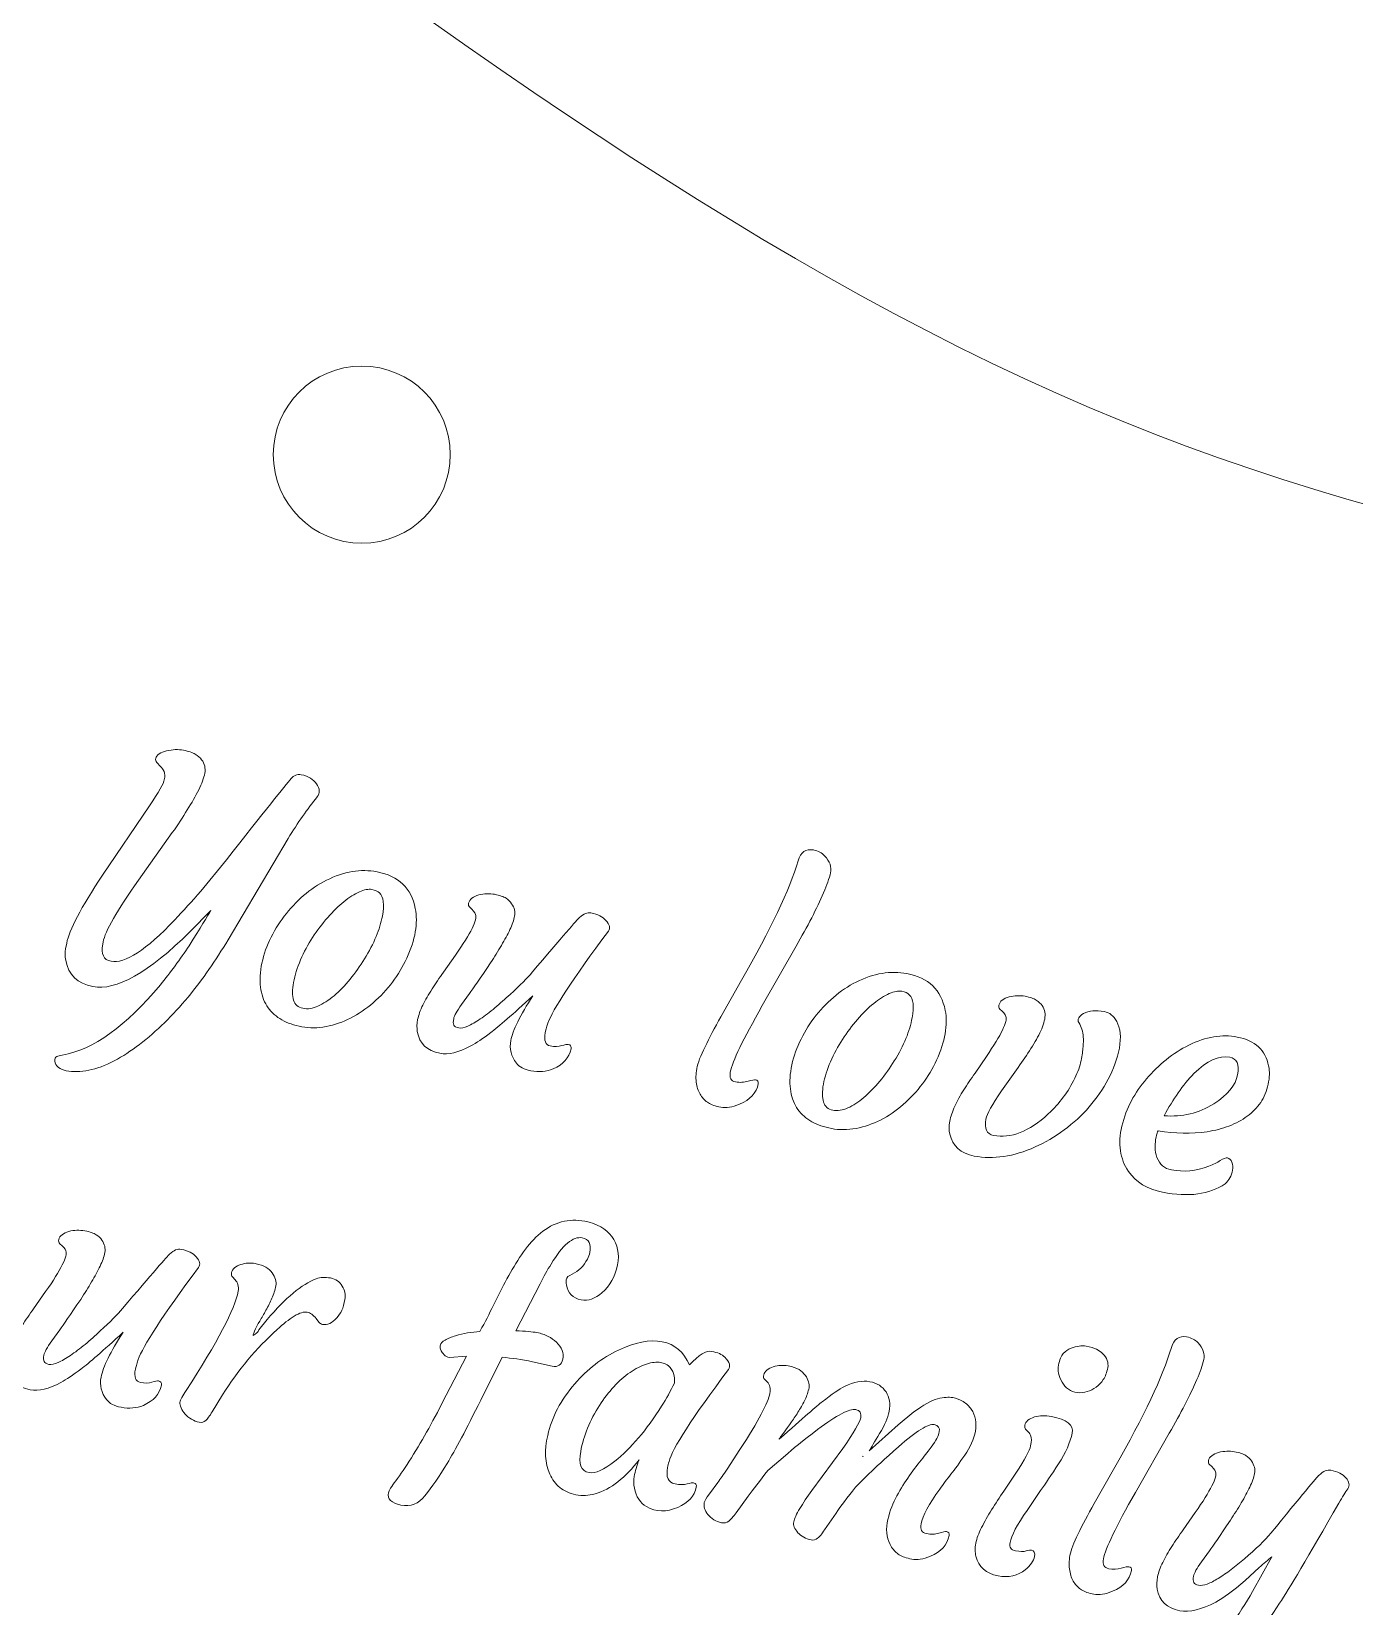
# Model space of a CAD drawing. Header units: inches. Extents: x -160 to 752, y 28 to 782.
# Drawn here: x 164.7 to 249.4, y 154.6 to 255.4 of the extents above; entities that cross this region are included whole.
import ezdxf

# ---------------------------------------------------------------- set-up
doc = ezdxf.new("R2010")
doc.units = ezdxf.units.IN
doc.header["$MEASUREMENT"] = 0
doc.layers.add('_U+0421_U+043B_U+043E_U+0439 1', color=7, linetype='Continuous')

# ---------------------------------------------------------------- blocks, each defined once
blk = doc.blocks.new('block 2')
at = {"layer": '_U+0421_U+043B_U+043E_U+0439 1', "color": 12, "lineweight": 9, "true_color": 0xe30513}
for points, knots in [([(305.09, 27.81), (184.24, 132.09), (55.29, 227.61), (-54.65, 344.61), (-130.38, 432.04), (-160.47, 554.53), (-106.38, 659.79), (-61.65, 746.82), (0.67, 769.94), (55.4, 761.15), (152.47, 745.58), (244.36, 626.03), (305, 559.17), (383.27, 640.56), (469.58, 781.89), (597.36, 753.44), (657.3, 740.1), (700.3, 699.79), (723.45, 645.65), (746.6, 591.54), (751.52, 539.49), (735.49, 482.62), (690.02, 321.27), (429.51, 136.47), (305.09, 27.81), (305.09, 27.81), (305.09, 27.81), (305.09, 27.81)], [0, 0, 0, 0, 1, 1, 1, 2, 2, 2, 3, 3, 3, 4, 4, 4, 5, 5, 5, 6, 6, 6, 7, 7, 7, 8, 8, 8, 9, 9, 9, 9]), ([(202.44, 671.17), (195.75, 663.17), (189.05, 655.16), (182.65, 646.94), (183.91, 645.43), (186.66, 645.78), (187.31, 645.92), (191.14, 646.8), (194.64, 647.03), (198.03, 647.39), (202.61, 647.69), (207.2, 645.7), (209.23, 641.47), (210.91, 637.97), (210.14, 635.45), (208.55, 633.93), (205.74, 631.23), (196.89, 632.47), (192.94, 633.07), (194.99, 628.07), (199.28, 620.34), (195.32, 616.98), (193.46, 615.41), (191.15, 615.01), (188.89, 615.58), (186.62, 616.15), (184.86, 617.24), (183.44, 619.11), (180.55, 622.94), (179.55, 630.12), (179.31, 635.01), (179.24, 636.59), (178.33, 638.17), (176.89, 638.88), (156.3, 611.06), (140.22, 580.92), (139.22, 538.99), (138.83, 522.56), (140.86, 504.25), (143.95, 485.26), (142.45, 484.71), (140.68, 485.14), (139.48, 486.16), (135.77, 489.35), (129.88, 493.57), (125.1, 494.11), (122.77, 494.37), (120.76, 493.84), (118.8, 492.59), (116.82, 491.33), (115.52, 489.39), (115.39, 486.96), (115.1, 481.77), (123.66, 479.57), (128.7, 477.61), (125.55, 475.16), (118.56, 469.59), (118.57, 465.69), (118.58, 463.49), (119.89, 461.2), (123.58, 460.01), (128.05, 458.57), (132.65, 460.54), (135.59, 464.06), (137.66, 466.77), (139.89, 469.47), (141.9, 472.85), (142.24, 473.43), (143.74, 475.08), (145.69, 474.96), (153.89, 429.36), (167.2, 379.68), (169.63, 336.63), (171.52, 302.97), (166.76, 273.36), (158.81, 245.7), (157.22, 245.88), (155.92, 246.8), (155.31, 248.26), (153.42, 252.77), (150.03, 259.18), (146, 261.79), (144.03, 263.07), (142, 263.49), (139.68, 263.25), (137.35, 263.01), (135.32, 261.85), (134.11, 259.74), (131.53, 255.23), (138.21, 249.43), (141.84, 245.43), (137.93, 244.64), (129.19, 242.79), (127.46, 239.29), (126.48, 237.32), (126.63, 234.69), (129.4, 231.97), (132.76, 228.68), (137.75, 228.39), (141.95, 230.23), (145.01, 231.72), (148.22, 233.14), (151.52, 235.27), (152.09, 235.63), (154.12, 236.57), (155.81, 235.58), (148.91, 213.97), (140.15, 193.26), (131.51, 172.71)], [0, 0, 0, 0, 1, 1, 1, 2, 2, 2, 3, 3, 3, 4, 4, 4, 5, 5, 5, 6, 6, 6, 7, 7, 7, 8, 8, 8, 9, 9, 9, 10, 10, 10, 11, 11, 11, 12, 12, 12, 13, 13, 13, 14, 14, 14, 15, 15, 15, 16, 16, 16, 17, 17, 17, 18, 18, 18, 19, 19, 19, 20, 20, 20, 21, 21, 21, 22, 22, 22, 23, 23, 23, 24, 24, 24, 25, 25, 25, 26, 26, 26, 27, 27, 27, 28, 28, 28, 29, 29, 29, 30, 30, 30, 31, 31, 31, 32, 32, 32, 33, 33, 33, 34, 34, 34, 35, 35, 35, 36, 36, 36, 36]), ([(397.36, 190.7), (385.18, 206.95), (370.87, 211.88), (343.28, 216.13), (315.69, 220.39), (272.7, 212.63), (228.26, 233.19), (183.82, 253.74), (137.92, 302.59), (97.31, 318.95), (72.39, 328.99), (49.28, 326.49), (27.12, 319.57), (26.4, 321), (26.63, 322.81), (27.51, 324.12), (30.25, 328.17), (33.77, 334.51), (33.75, 339.32), (33.74, 341.66), (32.99, 343.59), (31.52, 345.4), (30.04, 347.22), (27.96, 348.29), (25.53, 348.14), (20.35, 347.84), (19.14, 339.07), (17.77, 333.85), (14.97, 336.7), (8.64, 343), (4.77, 342.54), (2.59, 342.28), (0.46, 340.71), (-0.3, 336.91), (-1.21, 332.3), (1.27, 327.96), (5.11, 325.45), (8.03, 323.7), (10.98, 321.79), (14.56, 320.19), (15.18, 319.91), (17.11, 318.35), (17.21, 316.4), (6.73, 312.49), (-3.61, 307.76), (-13.96, 303.04)], [0, 0, 0, 0, 1, 1, 1, 2, 2, 2, 3, 3, 3, 4, 4, 4, 5, 5, 5, 6, 6, 6, 7, 7, 7, 8, 8, 8, 9, 9, 9, 10, 10, 10, 11, 11, 11, 12, 12, 12, 13, 13, 13, 14, 14, 14, 15, 15, 15, 15]), ([(185.86, 233.99), (188.99, 233.99), (191.52, 231.45), (191.52, 228.32), (191.52, 225.19), (188.99, 222.65), (185.86, 222.65), (182.72, 222.65), (180.19, 225.19), (180.19, 228.32), (180.19, 231.45), (182.72, 233.99), (185.86, 233.99), (185.86, 233.99), (185.86, 233.99), (185.86, 233.99)], [0, 0, 0, 0, 1, 1, 1, 2, 2, 2, 3, 3, 3, 4, 4, 4, 5, 5, 5, 5])]:
    blk.add_open_spline(points, degree=3, knots=knots, dxfattribs=at)
at = {"layer": '_U+0421_U+043B_U+043E_U+0439 1', "lineweight": 0}
for points, knots in [([(169.27, 196.96), (169.14, 196.33), (169.32, 195.96), (169.8, 195.87), (170.69, 195.7), (172.04, 196.59), (173.88, 198.53), (174.42, 199.1), (174.98, 199.71), (175.54, 200.36), (175.54, 200.36), (177.19, 202.37), (177.19, 202.37), (179.59, 205.42), (180.97, 207.15), (181.33, 207.57), (181.51, 207.79), (181.72, 207.87), (181.97, 207.82), (182.21, 207.78), (182.42, 207.7), (182.57, 207.6), (182.72, 207.5), (182.85, 207.38), (182.95, 207.24), (183.18, 206.92), (183.19, 206.64), (183, 206.4), (182.37, 205.62), (181.75, 204.74), (181.14, 203.74), (181.14, 203.74), (177.3, 197.24), (177.3, 197.24), (176.89, 196.58), (176.48, 195.95), (176.07, 195.35), (175.66, 194.75), (175.21, 194.16), (174.73, 193.57), (174.24, 193), (173.74, 192.45), (173.22, 191.94), (172.7, 191.43), (172.17, 190.97), (171.62, 190.55), (171.08, 190.13), (170.54, 189.78), (170, 189.5), (168.85, 188.9), (167.83, 188.69), (166.92, 188.86), (166.74, 188.9), (166.58, 188.97), (166.43, 189.08), (166.28, 189.19), (166.2, 189.33), (166.2, 189.48), (166.19, 189.63), (166.23, 189.73), (166.32, 189.77), (166.42, 189.81), (166.53, 189.84), (166.68, 189.87), (168.65, 190.2), (170.74, 191.7), (172.96, 194.37), (173.6, 195.16), (174.22, 196), (174.81, 196.87), (175.52, 198.02), (175.98, 198.77), (176.18, 199.12), (176.18, 199.12), (174.87, 197.77), (174.87, 197.77), (172.19, 195.14), (170.11, 193.97), (168.64, 194.25), (167.64, 194.44), (167.06, 195), (166.9, 195.93), (166.85, 196.23), (166.84, 196.47), (166.88, 196.66), (166.88, 196.66), (166.96, 197.04), (166.96, 197.04), (167.11, 197.85), (167.87, 199.3), (169.25, 201.38), (169.25, 201.38), (172.27, 205.83), (172.27, 205.83), (172.85, 206.72), (173.17, 207.27), (173.21, 207.5), (173.26, 207.72), (173.25, 207.9), (173.19, 208.03), (173.13, 208.16), (173.06, 208.26), (172.97, 208.35), (172.97, 208.35), (172.74, 208.6), (172.74, 208.6), (172.67, 208.67), (172.64, 208.76), (172.66, 208.87), (172.68, 208.97), (172.76, 209.07), (172.89, 209.15), (173.01, 209.24), (173.17, 209.31), (173.36, 209.35), (173.74, 209.44), (174.1, 209.45), (174.43, 209.39), (174.77, 209.32), (175.02, 209.24), (175.19, 209.13), (175.36, 209.03), (175.5, 208.91), (175.6, 208.78), (175.79, 208.52), (175.86, 208.23), (175.8, 207.91), (175.74, 207.61), (175.61, 207.25), (175.41, 206.85), (175.21, 206.46), (174.97, 206.02), (174.68, 205.57), (174.4, 205.1), (174.08, 204.62), (173.72, 204.11), (173.72, 204.11), (171.56, 201.06), (171.56, 201.06), (170.18, 199.12), (169.43, 197.8), (169.29, 197.11), (169.29, 197.11), (169.27, 196.96), (169.27, 196.96), (169.27, 196.96), (169.27, 196.96), (169.27, 196.96)], [0, 0, 0, 0, 1, 1, 1, 2, 2, 2, 3, 3, 3, 4, 4, 4, 5, 5, 5, 6, 6, 6, 7, 7, 7, 8, 8, 8, 9, 9, 9, 10, 10, 10, 11, 11, 11, 12, 12, 12, 13, 13, 13, 14, 14, 14, 15, 15, 15, 16, 16, 16, 17, 17, 17, 18, 18, 18, 19, 19, 19, 20, 20, 20, 21, 21, 21, 22, 22, 22, 23, 23, 23, 24, 24, 24, 25, 25, 25, 26, 26, 26, 27, 27, 27, 28, 28, 28, 29, 29, 29, 30, 30, 30, 31, 31, 31, 32, 32, 32, 33, 33, 33, 34, 34, 34, 35, 35, 35, 36, 36, 36, 37, 37, 37, 38, 38, 38, 39, 39, 39, 40, 40, 40, 41, 41, 41, 42, 42, 42, 43, 43, 43, 44, 44, 44, 45, 45, 45, 46, 46, 46, 47, 47, 47, 48, 48, 48, 49, 49, 49, 49]), ([(207.56, 187.29), (207.43, 187.49), (207.33, 187.74), (207.28, 188.03), (207.23, 188.32), (207.24, 188.64), (207.31, 189), (207.37, 189.36), (207.55, 189.82), (207.83, 190.39), (208.11, 190.96), (208.45, 191.61), (208.85, 192.32), (208.85, 192.32), (210.17, 194.66), (210.17, 194.66), (212.03, 197.9), (213.24, 200.45), (213.79, 202.31), (213.96, 202.86), (214.29, 203.09), (214.78, 203), (215.08, 202.94), (215.32, 202.81), (215.49, 202.63), (215.82, 202.26), (215.95, 201.9), (215.87, 201.54), (215.78, 201.18), (215.63, 200.75), (215.42, 200.26), (215.21, 199.76), (214.95, 199.23), (214.66, 198.65), (214.36, 198.07), (214.03, 197.47), (213.66, 196.83), (213.66, 196.83), (211.5, 193.03), (211.5, 193.03), (210.26, 190.87), (209.58, 189.46), (209.45, 188.78), (209.38, 188.42), (209.49, 188.21), (209.78, 188.15), (210.07, 188.1), (210.33, 188.11), (210.59, 188.19), (210.84, 188.26), (211, 188.3), (211.06, 188.28), (211.2, 188.26), (211.26, 188.17), (211.24, 188.03), (211.12, 187.44), (210.72, 187), (210.04, 186.72), (209.58, 186.52), (209.18, 186.46), (208.84, 186.52), (208.5, 186.59), (208.24, 186.68), (208.05, 186.8), (207.86, 186.92), (207.69, 187.08), (207.56, 187.29), (207.56, 187.29), (207.56, 187.29), (207.56, 187.29)], [0, 0, 0, 0, 1, 1, 1, 2, 2, 2, 3, 3, 3, 4, 4, 4, 5, 5, 5, 6, 6, 6, 7, 7, 7, 8, 8, 8, 9, 9, 9, 10, 10, 10, 11, 11, 11, 12, 12, 12, 13, 13, 13, 14, 14, 14, 15, 15, 15, 16, 16, 16, 17, 17, 17, 18, 18, 18, 19, 19, 19, 20, 20, 20, 21, 21, 21, 22, 22, 22, 23, 23, 23, 23]), ([(179.86, 192.9), (179.63, 193.22), (179.47, 193.6), (179.39, 194.05), (179.31, 194.49), (179.32, 194.99), (179.42, 195.55), (179.52, 196.11), (179.7, 196.67), (179.95, 197.21), (180.21, 197.76), (180.52, 198.28), (180.89, 198.76), (181.25, 199.24), (181.67, 199.68), (182.12, 200.08), (182.58, 200.47), (183.07, 200.8), (183.59, 201.06), (184.71, 201.63), (185.79, 201.8), (186.83, 201.6), (188.21, 201.34), (189.03, 200.56), (189.28, 199.25), (189.46, 198.31), (189.28, 197.25), (188.73, 196.07), (188.23, 194.98), (187.52, 194.03), (186.58, 193.22), (185.66, 192.41), (184.66, 191.9), (183.57, 191.69), (183.02, 191.59), (182.51, 191.58), (182.02, 191.68), (181.52, 191.77), (181.1, 191.92), (180.74, 192.12), (180.38, 192.32), (180.08, 192.58), (179.86, 192.9), (179.86, 192.9), (179.86, 192.9), (179.86, 192.9)], [0, 0, 0, 0, 1, 1, 1, 2, 2, 2, 3, 3, 3, 4, 4, 4, 5, 5, 5, 6, 6, 6, 7, 7, 7, 8, 8, 8, 9, 9, 9, 10, 10, 10, 11, 11, 11, 12, 12, 12, 13, 13, 13, 14, 14, 14, 15, 15, 15, 15]), ([(182.7, 197.39), (182.41, 196.94), (182.15, 196.46), (181.94, 195.96), (181.72, 195.46), (181.57, 194.98), (181.48, 194.52), (181.4, 194.05), (181.4, 193.67), (181.49, 193.38), (181.58, 193.09), (181.77, 192.92), (182.08, 192.86), (182.39, 192.8), (182.71, 192.84), (183.05, 193), (183.39, 193.15), (183.73, 193.38), (184.08, 193.67), (184.42, 193.96), (184.76, 194.31), (185.1, 194.72), (185.43, 195.13), (185.74, 195.56), (186.02, 196.02), (186.64, 197.01), (187.02, 197.93), (187.17, 198.77), (187.31, 199.5), (187.25, 200), (186.98, 200.26), (186.88, 200.36), (186.72, 200.43), (186.5, 200.47), (186.28, 200.51), (186.02, 200.47), (185.7, 200.32), (185.38, 200.18), (185.05, 199.97), (184.7, 199.69), (184.36, 199.41), (184.01, 199.07), (183.67, 198.67), (183.32, 198.27), (183, 197.85), (182.7, 197.39), (182.7, 197.39), (182.7, 197.39), (182.7, 197.39)], [0, 0, 0, 0, 1, 1, 1, 2, 2, 2, 3, 3, 3, 4, 4, 4, 5, 5, 5, 6, 6, 6, 7, 7, 7, 8, 8, 8, 9, 9, 9, 10, 10, 10, 11, 11, 11, 12, 12, 12, 13, 13, 13, 14, 14, 14, 15, 15, 15, 16, 16, 16, 16]), ([(199.07, 190.55), (199.22, 190.52), (199.28, 190.43), (199.25, 190.27), (199.14, 189.69), (198.76, 189.26), (198.11, 188.98), (197.68, 188.8), (197.2, 188.76), (196.67, 188.86), (196.25, 188.94), (195.94, 189.1), (195.75, 189.35), (195.41, 189.79), (195.3, 190.27), (195.4, 190.79), (195.52, 191.45), (196, 192.41), (196.81, 193.66), (195.51, 192.47), (194.62, 191.69), (194.11, 191.31), (193.61, 190.93), (193.18, 190.64), (192.83, 190.45), (192.05, 190.03), (191.4, 189.87), (190.86, 189.98), (190.03, 190.14), (189.55, 190.6), (189.41, 191.37), (189.37, 191.6), (189.38, 191.86), (189.43, 192.14), (189.49, 192.43), (189.6, 192.74), (189.76, 193.07), (189.93, 193.4), (190.12, 193.74), (190.35, 194.1), (190.58, 194.45), (190.82, 194.8), (191.08, 195.17), (191.08, 195.17), (191.85, 196.27), (191.85, 196.27), (192.84, 197.68), (193.27, 198.54), (193.14, 198.87), (193.09, 199.01), (192.96, 199.16), (192.77, 199.33), (192.7, 199.39), (192.67, 199.48), (192.69, 199.6), (192.72, 199.72), (192.79, 199.82), (192.91, 199.91), (193.02, 200), (193.17, 200.06), (193.34, 200.12), (193.69, 200.21), (194.03, 200.22), (194.36, 200.16), (194.69, 200.09), (194.93, 200.01), (195.09, 199.91), (195.24, 199.81), (195.36, 199.69), (195.45, 199.56), (195.63, 199.3), (195.69, 199.04), (195.64, 198.77), (195.59, 198.5), (195.49, 198.21), (195.34, 197.9), (195.19, 197.58), (195.01, 197.25), (194.79, 196.89), (194.58, 196.53), (194.35, 196.15), (194.1, 195.77), (193.43, 194.78), (192.98, 194.12), (192.75, 193.81), (192.75, 193.81), (192.24, 193.11), (192.24, 193.11), (191.94, 192.69), (191.77, 192.38), (191.74, 192.2), (191.7, 192.01), (191.71, 191.87), (191.75, 191.78), (191.8, 191.69), (191.9, 191.63), (192.06, 191.6), (192.21, 191.57), (192.41, 191.61), (192.64, 191.72), (192.88, 191.83), (193.14, 191.98), (193.44, 192.18), (193.74, 192.38), (194.05, 192.62), (194.38, 192.89), (194.7, 193.16), (195.03, 193.45), (195.35, 193.74), (195.98, 194.33), (196.46, 194.81), (196.77, 195.18), (198.66, 197.41), (199.67, 198.57), (199.79, 198.67), (200.06, 198.91), (200.3, 199.01), (200.53, 198.97), (200.75, 198.93), (200.94, 198.87), (201.1, 198.78), (201.25, 198.7), (201.38, 198.6), (201.49, 198.49), (201.73, 198.23), (201.78, 198), (201.64, 197.81), (199.36, 194.73), (198.07, 192.76), (197.77, 191.91), (197.68, 191.62), (197.62, 191.41), (197.6, 191.3), (197.5, 190.79), (197.61, 190.51), (197.92, 190.45), (198.2, 190.39), (198.45, 190.4), (198.66, 190.47), (198.86, 190.53), (199, 190.56), (199.07, 190.55), (199.07, 190.55), (199.07, 190.55), (199.07, 190.55)], [0, 0, 0, 0, 1, 1, 1, 2, 2, 2, 3, 3, 3, 4, 4, 4, 5, 5, 5, 6, 6, 6, 7, 7, 7, 8, 8, 8, 9, 9, 9, 10, 10, 10, 11, 11, 11, 12, 12, 12, 13, 13, 13, 14, 14, 14, 15, 15, 15, 16, 16, 16, 17, 17, 17, 18, 18, 18, 19, 19, 19, 20, 20, 20, 21, 21, 21, 22, 22, 22, 23, 23, 23, 24, 24, 24, 25, 25, 25, 26, 26, 26, 27, 27, 27, 28, 28, 28, 29, 29, 29, 30, 30, 30, 31, 31, 31, 32, 32, 32, 33, 33, 33, 34, 34, 34, 35, 35, 35, 36, 36, 36, 37, 37, 37, 38, 38, 38, 39, 39, 39, 40, 40, 40, 41, 41, 41, 42, 42, 42, 43, 43, 43, 44, 44, 44, 45, 45, 45, 46, 46, 46, 47, 47, 47, 48, 48, 48, 48]), ([(213.78, 186.38), (213.55, 186.7), (213.4, 187.08), (213.32, 187.53), (213.24, 187.97), (213.25, 188.47), (213.35, 189.03), (213.45, 189.59), (213.63, 190.15), (213.88, 190.69), (214.14, 191.24), (214.44, 191.76), (214.81, 192.24), (215.18, 192.72), (215.59, 193.16), (216.05, 193.56), (216.51, 193.95), (217, 194.28), (217.51, 194.54), (218.63, 195.11), (219.72, 195.28), (220.76, 195.08), (222.14, 194.82), (222.96, 194.04), (223.21, 192.73), (223.39, 191.79), (223.21, 190.73), (222.66, 189.54), (222.16, 188.46), (221.45, 187.51), (220.51, 186.7), (219.59, 185.88), (218.59, 185.38), (217.5, 185.17), (216.95, 185.07), (216.43, 185.06), (215.94, 185.16), (215.45, 185.25), (215.03, 185.4), (214.67, 185.6), (214.31, 185.8), (214.01, 186.06), (213.78, 186.38), (213.78, 186.38), (213.78, 186.38), (213.78, 186.38)], [0, 0, 0, 0, 1, 1, 1, 2, 2, 2, 3, 3, 3, 4, 4, 4, 5, 5, 5, 6, 6, 6, 7, 7, 7, 8, 8, 8, 9, 9, 9, 10, 10, 10, 11, 11, 11, 12, 12, 12, 13, 13, 13, 14, 14, 14, 15, 15, 15, 15]), ([(216.63, 190.87), (216.34, 190.42), (216.08, 189.94), (215.86, 189.44), (215.65, 188.94), (215.5, 188.46), (215.41, 188), (215.33, 187.53), (215.33, 187.15), (215.42, 186.86), (215.5, 186.57), (215.7, 186.4), (216.01, 186.34), (216.32, 186.28), (216.64, 186.32), (216.97, 186.48), (217.31, 186.63), (217.66, 186.85), (218, 187.15), (218.35, 187.44), (218.69, 187.79), (219.03, 188.2), (219.36, 188.6), (219.67, 189.04), (219.95, 189.49), (220.57, 190.49), (220.94, 191.41), (221.09, 192.25), (221.24, 192.98), (221.17, 193.48), (220.91, 193.73), (220.81, 193.84), (220.64, 193.91), (220.43, 193.95), (220.21, 193.99), (219.95, 193.95), (219.63, 193.8), (219.31, 193.66), (218.97, 193.45), (218.63, 193.17), (218.28, 192.89), (217.94, 192.55), (217.59, 192.15), (217.25, 191.75), (216.93, 191.33), (216.63, 190.87), (216.63, 190.87), (216.63, 190.87), (216.63, 190.87)], [0, 0, 0, 0, 1, 1, 1, 2, 2, 2, 3, 3, 3, 4, 4, 4, 5, 5, 5, 6, 6, 6, 7, 7, 7, 8, 8, 8, 9, 9, 9, 10, 10, 10, 11, 11, 11, 12, 12, 12, 13, 13, 13, 14, 14, 14, 15, 15, 15, 16, 16, 16, 16]), ([(223.5, 184.81), (223.44, 185.06), (223.44, 185.32), (223.5, 185.63), (223.56, 185.93), (223.66, 186.25), (223.83, 186.59), (223.99, 186.94), (224.18, 187.29), (224.4, 187.64), (224.62, 187.99), (224.86, 188.35), (225.12, 188.71), (225.12, 188.71), (225.85, 189.78), (225.85, 189.78), (226.81, 191.18), (227.22, 192.03), (227.1, 192.34), (227.05, 192.48), (226.92, 192.64), (226.71, 192.81), (226.65, 192.87), (226.63, 192.95), (226.65, 193.07), (226.68, 193.19), (226.74, 193.29), (226.86, 193.38), (226.98, 193.47), (227.12, 193.54), (227.3, 193.59), (227.65, 193.68), (227.99, 193.69), (228.32, 193.63), (228.64, 193.57), (228.89, 193.49), (229.04, 193.38), (229.2, 193.28), (229.33, 193.16), (229.42, 193.04), (229.59, 192.77), (229.64, 192.49), (229.58, 192.17), (229.52, 191.86), (229.39, 191.52), (229.2, 191.15), (229, 190.78), (228.77, 190.39), (228.51, 189.99), (228.25, 189.59), (227.97, 189.18), (227.66, 188.77), (227.66, 188.77), (226.82, 187.57), (226.82, 187.57), (226.22, 186.68), (225.88, 186.09), (225.82, 185.77), (225.7, 185.16), (225.86, 184.81), (226.3, 184.72), (227.41, 184.51), (228.58, 184.97), (229.81, 186.1), (230.53, 186.76), (231.09, 187.52), (231.51, 188.38), (231.71, 188.78), (231.84, 189.16), (231.91, 189.51), (231.98, 189.86), (232.02, 190.15), (232.04, 190.39), (232.06, 190.63), (232.07, 190.84), (232.05, 191.03), (232.02, 191.37), (231.93, 191.68), (231.76, 191.95), (231.66, 192.15), (231.76, 192.34), (232.07, 192.53), (232.42, 192.71), (232.86, 192.76), (233.4, 192.65), (233.73, 192.59), (233.99, 192.38), (234.19, 192.02), (234.43, 191.58), (234.49, 191.01), (234.36, 190.31), (234.22, 189.62), (233.99, 188.95), (233.65, 188.32), (233.32, 187.69), (232.91, 187.1), (232.43, 186.55), (231.95, 186), (231.42, 185.51), (230.82, 185.07), (230.23, 184.63), (229.61, 184.27), (228.97, 183.98), (227.59, 183.36), (226.29, 183.17), (225.07, 183.4), (224.2, 183.57), (223.67, 184.04), (223.5, 184.81), (223.5, 184.81), (223.5, 184.81), (223.5, 184.81)], [0, 0, 0, 0, 1, 1, 1, 2, 2, 2, 3, 3, 3, 4, 4, 4, 5, 5, 5, 6, 6, 6, 7, 7, 7, 8, 8, 8, 9, 9, 9, 10, 10, 10, 11, 11, 11, 12, 12, 12, 13, 13, 13, 14, 14, 14, 15, 15, 15, 16, 16, 16, 17, 17, 17, 18, 18, 18, 19, 19, 19, 20, 20, 20, 21, 21, 21, 22, 22, 22, 23, 23, 23, 24, 24, 24, 25, 25, 25, 26, 26, 26, 27, 27, 27, 28, 28, 28, 29, 29, 29, 30, 30, 30, 31, 31, 31, 32, 32, 32, 33, 33, 33, 34, 34, 34, 35, 35, 35, 36, 36, 36, 37, 37, 37, 37]), ([(234.52, 185.32), (234.66, 185.9), (234.86, 186.44), (235.13, 186.94), (235.4, 187.43), (235.72, 187.91), (236.1, 188.35), (236.48, 188.79), (236.9, 189.2), (237.36, 189.57), (237.82, 189.94), (238.3, 190.25), (238.81, 190.5), (239.9, 191.04), (240.93, 191.21), (241.91, 191.02), (243.05, 190.8), (243.72, 190.18), (243.92, 189.17), (243.99, 188.82), (243.98, 188.43), (243.89, 188), (243.8, 187.56), (243.64, 187.17), (243.41, 186.83), (243.18, 186.49), (242.89, 186.2), (242.55, 185.95), (242.21, 185.7), (241.82, 185.49), (241.38, 185.32), (240.94, 185.16), (240.48, 185.04), (239.99, 184.96), (238.97, 184.81), (237.93, 184.83), (236.84, 185.02), (236.8, 184.94), (236.75, 184.8), (236.71, 184.61), (236.67, 184.43), (236.65, 184.22), (236.65, 183.97), (236.65, 183.74), (236.69, 183.52), (236.77, 183.31), (236.94, 182.87), (237.24, 182.6), (237.7, 182.51), (238.47, 182.36), (239.27, 182.45), (240.09, 182.76), (240.38, 182.86), (240.62, 182.98), (240.82, 183.11), (241.02, 183.24), (241.17, 183.3), (241.29, 183.28), (241.41, 183.25), (241.51, 183.16), (241.57, 183), (241.63, 182.84), (241.65, 182.67), (241.61, 182.49), (241.54, 182.13), (241.38, 181.85), (241.13, 181.62), (240.13, 180.94), (238.79, 180.76), (237.13, 181.08), (236.15, 181.27), (235.42, 181.72), (234.94, 182.42), (234.4, 183.22), (234.26, 184.18), (234.52, 185.32), (234.52, 185.32), (234.52, 185.32), (234.52, 185.32)], [0, 0, 0, 0, 1, 1, 1, 2, 2, 2, 3, 3, 3, 4, 4, 4, 5, 5, 5, 6, 6, 6, 7, 7, 7, 8, 8, 8, 9, 9, 9, 10, 10, 10, 11, 11, 11, 12, 12, 12, 13, 13, 13, 14, 14, 14, 15, 15, 15, 16, 16, 16, 17, 17, 17, 18, 18, 18, 19, 19, 19, 20, 20, 20, 21, 21, 21, 22, 22, 22, 23, 23, 23, 24, 24, 24, 25, 25, 25, 26, 26, 26, 26]), ([(241.43, 189.73), (240.73, 189.87), (239.97, 189.51), (239.13, 188.68), (238.43, 187.95), (237.79, 187.05), (237.24, 185.98), (238.38, 185.89), (239.43, 186.14), (240.4, 186.75), (241.3, 187.32), (241.81, 187.94), (241.93, 188.61), (242.06, 189.27), (241.89, 189.64), (241.43, 189.73), (241.43, 189.73), (241.43, 189.73), (241.43, 189.73)], [0, 0, 0, 0, 1, 1, 1, 2, 2, 2, 3, 3, 3, 4, 4, 4, 5, 5, 5, 6, 6, 6, 6]), ([(172.83, 169), (172.98, 168.97), (173.04, 168.88), (173.02, 168.73), (172.9, 168.15), (172.52, 167.71), (171.87, 167.43), (171.44, 167.25), (170.96, 167.21), (170.44, 167.31), (170.01, 167.39), (169.7, 167.56), (169.51, 167.8), (169.17, 168.24), (169.06, 168.72), (169.16, 169.24), (169.28, 169.9), (169.76, 170.86), (170.57, 172.11), (169.28, 170.92), (168.38, 170.14), (167.87, 169.76), (167.37, 169.38), (166.94, 169.1), (166.59, 168.9), (165.81, 168.48), (165.16, 168.33), (164.62, 168.43), (163.79, 168.59), (163.31, 169.05), (163.17, 169.82), (163.13, 170.06), (163.14, 170.31), (163.2, 170.6), (163.25, 170.88), (163.36, 171.19), (163.52, 171.52), (163.69, 171.85), (163.88, 172.19), (164.11, 172.55), (164.34, 172.9), (164.58, 173.26), (164.84, 173.62), (164.84, 173.62), (165.61, 174.72), (165.61, 174.72), (166.6, 176.13), (167.03, 177), (166.91, 177.32), (166.85, 177.46), (166.73, 177.61), (166.53, 177.78), (166.46, 177.85), (166.43, 177.93), (166.45, 178.05), (166.48, 178.17), (166.55, 178.27), (166.67, 178.36), (166.78, 178.45), (166.93, 178.52), (167.1, 178.57), (167.45, 178.66), (167.79, 178.67), (168.12, 178.61), (168.45, 178.55), (168.69, 178.46), (168.85, 178.36), (169, 178.26), (169.12, 178.14), (169.21, 178.02), (169.39, 177.75), (169.45, 177.49), (169.4, 177.22), (169.35, 176.95), (169.25, 176.66), (169.1, 176.35), (168.95, 176.04), (168.77, 175.7), (168.55, 175.34), (168.34, 174.98), (168.11, 174.61), (167.86, 174.22), (167.19, 173.23), (166.74, 172.58), (166.51, 172.26), (166.51, 172.26), (166, 171.56), (166, 171.56), (165.7, 171.14), (165.54, 170.83), (165.5, 170.65), (165.46, 170.46), (165.47, 170.32), (165.51, 170.24), (165.56, 170.15), (165.66, 170.09), (165.82, 170.06), (165.98, 170.03), (166.17, 170.07), (166.41, 170.17), (166.64, 170.28), (166.9, 170.43), (167.2, 170.63), (167.5, 170.83), (167.81, 171.07), (168.14, 171.34), (168.47, 171.62), (168.79, 171.9), (169.11, 172.2), (169.74, 172.78), (170.22, 173.26), (170.53, 173.63), (172.43, 175.86), (173.43, 177.02), (173.55, 177.12), (173.82, 177.37), (174.06, 177.47), (174.29, 177.42), (174.51, 177.38), (174.7, 177.32), (174.86, 177.24), (175.01, 177.16), (175.14, 177.06), (175.25, 176.94), (175.49, 176.68), (175.54, 176.45), (175.4, 176.27), (173.12, 173.18), (171.83, 171.21), (171.53, 170.36), (171.44, 170.07), (171.38, 169.86), (171.36, 169.75), (171.26, 169.24), (171.37, 168.96), (171.68, 168.9), (171.96, 168.84), (172.21, 168.85), (172.42, 168.92), (172.63, 168.99), (172.76, 169.01), (172.83, 169), (172.83, 169), (172.83, 169), (172.83, 169)], [0, 0, 0, 0, 1, 1, 1, 2, 2, 2, 3, 3, 3, 4, 4, 4, 5, 5, 5, 6, 6, 6, 7, 7, 7, 8, 8, 8, 9, 9, 9, 10, 10, 10, 11, 11, 11, 12, 12, 12, 13, 13, 13, 14, 14, 14, 15, 15, 15, 16, 16, 16, 17, 17, 17, 18, 18, 18, 19, 19, 19, 20, 20, 20, 21, 21, 21, 22, 22, 22, 23, 23, 23, 24, 24, 24, 25, 25, 25, 26, 26, 26, 27, 27, 27, 28, 28, 28, 29, 29, 29, 30, 30, 30, 31, 31, 31, 32, 32, 32, 33, 33, 33, 34, 34, 34, 35, 35, 35, 36, 36, 36, 37, 37, 37, 38, 38, 38, 39, 39, 39, 40, 40, 40, 41, 41, 41, 42, 42, 42, 43, 43, 43, 44, 44, 44, 45, 45, 45, 46, 46, 46, 47, 47, 47, 48, 48, 48, 48]), ([(187.56, 161.84), (187.59, 161.98), (187.75, 162.24), (188.04, 162.61), (188.33, 162.99), (188.66, 163.48), (189.03, 164.08), (189.41, 164.68), (189.78, 165.31), (190.14, 165.96), (190.5, 166.62), (190.88, 167.33), (191.26, 168.08), (191.26, 168.08), (192.56, 170.58), (192.56, 170.58), (192.56, 170.58), (191.46, 170.5), (191.46, 170.5), (191.2, 170.55), (191.01, 170.73), (190.9, 171.03), (190.87, 171.11), (190.87, 171.21), (190.89, 171.31), (190.91, 171.4), (191.01, 171.51), (191.19, 171.61), (191.38, 171.72), (191.6, 171.81), (191.86, 171.89), (192.37, 172.04), (192.89, 172.13), (193.41, 172.16), (193.41, 172.16), (193.55, 172.42), (193.55, 172.42), (193.84, 172.95), (194.12, 173.5), (194.4, 174.07), (194.68, 174.65), (194.97, 175.2), (195.26, 175.74), (195.56, 176.28), (195.87, 176.79), (196.2, 177.26), (196.54, 177.73), (196.9, 178.13), (197.29, 178.46), (198.14, 179.16), (199.1, 179.42), (200.14, 179.22), (200.92, 179.07), (201.49, 178.74), (201.87, 178.24), (202.24, 177.74), (202.36, 177.14), (202.23, 176.43), (202.09, 175.69), (201.75, 175.1), (201.23, 174.64), (200.79, 174.26), (200.35, 174.11), (199.91, 174.19), (199.37, 174.3), (199.06, 174.61), (198.96, 175.15), (198.93, 175.28), (198.92, 175.39), (198.94, 175.48), (198.97, 175.63), (199.09, 175.74), (199.32, 175.83), (199.74, 176.04), (200.07, 176.36), (200.3, 176.8), (200.38, 176.94), (200.43, 177.08), (200.46, 177.22), (200.56, 177.76), (200.4, 178.08), (199.97, 178.16), (199.38, 178.27), (198.72, 177.71), (197.97, 176.48), (197.74, 176.1), (197.51, 175.68), (197.27, 175.22), (197.27, 175.22), (195.71, 172.21), (195.71, 172.21), (196.34, 172.18), (196.79, 172.15), (197.07, 172.09), (197.34, 172.04), (197.58, 171.96), (197.79, 171.85), (197.98, 171.75), (198.16, 171.62), (198.32, 171.48), (198.66, 171.14), (198.8, 170.78), (198.72, 170.4), (198.65, 170.02), (198.42, 169.87), (198.05, 169.94), (198.05, 169.94), (196.79, 170.23), (196.79, 170.23), (196.09, 170.37), (195.45, 170.46), (194.85, 170.51), (194.85, 170.51), (193.47, 167.77), (193.47, 167.77), (192.55, 165.9), (191.83, 164.55), (191.32, 163.72), (190.82, 162.89), (190.34, 162.2), (189.9, 161.64), (189.49, 161.13), (188.98, 160.93), (188.36, 161.05), (187.75, 161.17), (187.48, 161.43), (187.56, 161.84), (187.56, 161.84), (187.56, 161.84), (187.56, 161.84)], [0, 0, 0, 0, 1, 1, 1, 2, 2, 2, 3, 3, 3, 4, 4, 4, 5, 5, 5, 6, 6, 6, 7, 7, 7, 8, 8, 8, 9, 9, 9, 10, 10, 10, 11, 11, 11, 12, 12, 12, 13, 13, 13, 14, 14, 14, 15, 15, 15, 16, 16, 16, 17, 17, 17, 18, 18, 18, 19, 19, 19, 20, 20, 20, 21, 21, 21, 22, 22, 22, 23, 23, 23, 24, 24, 24, 25, 25, 25, 26, 26, 26, 27, 27, 27, 28, 28, 28, 29, 29, 29, 30, 30, 30, 31, 31, 31, 32, 32, 32, 33, 33, 33, 34, 34, 34, 35, 35, 35, 36, 36, 36, 37, 37, 37, 38, 38, 38, 39, 39, 39, 40, 40, 40, 41, 41, 41, 42, 42, 42, 43, 43, 43, 43]), ([(174.54, 166.87), (174.42, 167), (174.34, 167.13), (174.28, 167.27), (174.22, 167.41), (174.2, 167.53), (174.21, 167.62), (174.22, 167.71), (174.26, 167.82), (174.33, 167.94), (174.4, 168.06), (174.49, 168.21), (174.6, 168.38), (176.61, 171.47), (177.72, 173.59), (177.94, 174.74), (177.98, 175.06), (177.91, 175.31), (177.74, 175.48), (177.74, 175.48), (177.57, 175.66), (177.57, 175.66), (177.52, 175.72), (177.5, 175.81), (177.52, 175.93), (177.54, 176.04), (177.6, 176.15), (177.71, 176.24), (177.82, 176.33), (177.95, 176.4), (178.1, 176.45), (178.42, 176.55), (178.73, 176.57), (179.03, 176.51), (179.34, 176.45), (179.57, 176.37), (179.72, 176.28), (179.88, 176.17), (180.01, 176.06), (180.11, 175.92), (180.32, 175.63), (180.4, 175.35), (180.35, 175.09), (180.3, 174.82), (180.22, 174.55), (180.1, 174.29), (179.99, 174.03), (179.86, 173.78), (179.72, 173.53), (179.58, 173.28), (179.45, 173.05), (179.32, 172.83), (179.19, 172.61), (179.09, 172.44), (179.04, 172.33), (178.95, 172.11), (178.9, 171.97), (178.9, 171.91), (179.09, 172.02), (179.21, 172.13), (179.27, 172.26), (179.27, 172.26), (179.8, 172.93), (179.8, 172.93), (180.97, 174.32), (182.02, 175.19), (182.94, 175.54), (183.21, 175.64), (183.51, 175.65), (183.85, 175.59), (184.19, 175.52), (184.44, 175.35), (184.6, 175.07), (184.76, 174.8), (184.82, 174.51), (184.77, 174.22), (184.73, 173.94), (184.66, 173.7), (184.58, 173.52), (184.49, 173.34), (184.38, 173.18), (184.25, 173.03), (183.95, 172.7), (183.65, 172.56), (183.34, 172.62), (183.25, 172.64), (183.18, 172.68), (183.11, 172.76), (183.11, 172.76), (182.93, 172.99), (182.93, 172.99), (182.75, 173.23), (182.55, 173.36), (182.35, 173.4), (182.15, 173.44), (181.87, 173.36), (181.53, 173.15), (181.19, 172.93), (180.82, 172.65), (180.43, 172.29), (179.1, 171.09), (177.94, 169.7), (176.94, 168.1), (176.94, 168.1), (176.28, 167.02), (176.28, 167.02), (176.11, 166.75), (175.97, 166.57), (175.86, 166.46), (175.75, 166.35), (175.61, 166.32), (175.44, 166.35), (175.27, 166.38), (175.11, 166.45), (174.95, 166.54), (174.79, 166.64), (174.65, 166.75), (174.54, 166.87), (174.54, 166.87), (174.54, 166.87), (174.54, 166.87)], [0, 0, 0, 0, 1, 1, 1, 2, 2, 2, 3, 3, 3, 4, 4, 4, 5, 5, 5, 6, 6, 6, 7, 7, 7, 8, 8, 8, 9, 9, 9, 10, 10, 10, 11, 11, 11, 12, 12, 12, 13, 13, 13, 14, 14, 14, 15, 15, 15, 16, 16, 16, 17, 17, 17, 18, 18, 18, 19, 19, 19, 20, 20, 20, 21, 21, 21, 22, 22, 22, 23, 23, 23, 24, 24, 24, 25, 25, 25, 26, 26, 26, 27, 27, 27, 28, 28, 28, 29, 29, 29, 30, 30, 30, 31, 31, 31, 32, 32, 32, 33, 33, 33, 34, 34, 34, 35, 35, 35, 36, 36, 36, 37, 37, 37, 38, 38, 38, 39, 39, 39, 40, 40, 40, 40]), ([(205.43, 163.45), (205.32, 162.84), (205.47, 162.49), (205.91, 162.41), (206.21, 162.35), (206.47, 162.34), (206.68, 162.4), (206.9, 162.46), (207.04, 162.48), (207.1, 162.47), (207.24, 162.44), (207.3, 162.35), (207.27, 162.2), (207.16, 161.63), (206.77, 161.19), (206.09, 160.9), (205.37, 160.58), (204.7, 160.6), (204.08, 160.95), (203.68, 161.19), (203.42, 161.58), (203.31, 162.13), (203.26, 162.4), (203.25, 162.65), (203.29, 162.87), (203.36, 163.21), (203.47, 163.57), (203.61, 163.95), (202.74, 162.8), (201.8, 162.07), (200.79, 161.77), (200.38, 161.65), (199.98, 161.63), (199.56, 161.71), (199.15, 161.79), (198.81, 161.95), (198.53, 162.17), (198.26, 162.4), (198.05, 162.69), (197.89, 163.03), (197.58, 163.74), (197.54, 164.57), (197.76, 165.51), (198.03, 166.69), (198.6, 167.79), (199.48, 168.8), (200.3, 169.75), (201.23, 170.48), (202.29, 170.97), (203.35, 171.48), (204.28, 171.66), (205.09, 171.5), (205.9, 171.35), (206.48, 170.85), (206.83, 170.02), (207.43, 170.67), (207.91, 170.96), (208.27, 170.89), (208.64, 170.82), (208.92, 170.7), (209.09, 170.52), (209.4, 170.18), (209.49, 169.92), (209.34, 169.74), (207.01, 166.63), (205.73, 164.66), (205.53, 163.83), (205.49, 163.71), (205.46, 163.58), (205.43, 163.45), (205.43, 163.45), (205.43, 163.45), (205.43, 163.45)], [0, 0, 0, 0, 1, 1, 1, 2, 2, 2, 3, 3, 3, 4, 4, 4, 5, 5, 5, 6, 6, 6, 7, 7, 7, 8, 8, 8, 9, 9, 9, 10, 10, 10, 11, 11, 11, 12, 12, 12, 13, 13, 13, 14, 14, 14, 15, 15, 15, 16, 16, 16, 17, 17, 17, 18, 18, 18, 19, 19, 19, 20, 20, 20, 21, 21, 21, 22, 22, 22, 23, 23, 23, 24, 24, 24, 24]), ([(231.45, 156.1), (231.32, 156.31), (231.23, 156.56), (231.18, 156.85), (231.13, 157.14), (231.13, 157.46), (231.2, 157.82), (231.27, 158.18), (231.44, 158.64), (231.72, 159.21), (232, 159.78), (232.34, 160.42), (232.74, 161.14), (232.74, 161.14), (234.06, 163.47), (234.06, 163.47), (235.93, 166.72), (237.14, 169.27), (237.69, 171.13), (237.85, 171.68), (238.18, 171.91), (238.67, 171.82), (238.98, 171.76), (239.22, 171.63), (239.39, 171.45), (239.72, 171.08), (239.84, 170.71), (239.76, 170.36), (239.68, 170), (239.53, 169.57), (239.32, 169.08), (239.1, 168.58), (238.85, 168.04), (238.55, 167.47), (238.26, 166.89), (237.92, 166.29), (237.56, 165.65), (237.56, 165.65), (235.39, 161.85), (235.39, 161.85), (234.16, 159.69), (233.47, 158.27), (233.34, 157.6), (233.27, 157.24), (233.39, 157.03), (233.68, 156.97), (233.96, 156.92), (234.22, 156.93), (234.48, 157.01), (234.73, 157.08), (234.89, 157.11), (234.96, 157.1), (235.1, 157.08), (235.16, 156.99), (235.13, 156.85), (235.02, 156.26), (234.62, 155.82), (233.93, 155.53), (233.47, 155.34), (233.07, 155.27), (232.73, 155.34), (232.4, 155.4), (232.13, 155.49), (231.94, 155.61), (231.75, 155.73), (231.59, 155.9), (231.45, 156.1), (231.45, 156.1), (231.45, 156.1), (231.45, 156.1)], [0, 0, 0, 0, 1, 1, 1, 2, 2, 2, 3, 3, 3, 4, 4, 4, 5, 5, 5, 6, 6, 6, 7, 7, 7, 8, 8, 8, 9, 9, 9, 10, 10, 10, 11, 11, 11, 12, 12, 12, 13, 13, 13, 14, 14, 14, 15, 15, 15, 16, 16, 16, 17, 17, 17, 18, 18, 18, 19, 19, 19, 20, 20, 20, 21, 21, 21, 22, 22, 22, 23, 23, 23, 23]), ([(232.87, 168.6), (232.69, 168.47), (232.5, 168.38), (232.3, 168.32), (232.09, 168.26), (231.88, 168.23), (231.67, 168.25), (231.46, 168.27), (231.27, 168.34), (231.1, 168.46), (230.94, 168.58), (230.8, 168.74), (230.7, 168.92), (230.47, 169.31), (230.4, 169.68), (230.46, 170.01), (230.53, 170.36), (230.63, 170.6), (230.77, 170.75), (230.92, 170.9), (231.08, 171.01), (231.27, 171.09), (231.63, 171.23), (231.95, 171.28), (232.23, 171.22), (232.52, 171.17), (232.74, 171.1), (232.89, 171.03), (233.03, 170.97), (233.17, 170.87), (233.28, 170.75), (233.57, 170.47), (233.68, 170.17), (233.62, 169.85), (233.56, 169.53), (233.46, 169.28), (233.33, 169.08), (233.2, 168.89), (233.05, 168.73), (232.87, 168.6), (232.87, 168.6), (232.87, 168.6), (232.87, 168.6)], [0, 0, 0, 0, 1, 1, 1, 2, 2, 2, 3, 3, 3, 4, 4, 4, 5, 5, 5, 6, 6, 6, 7, 7, 7, 8, 8, 8, 9, 9, 9, 10, 10, 10, 11, 11, 11, 12, 12, 12, 13, 13, 13, 14, 14, 14, 14]), ([(199.87, 164.48), (199.71, 163.68), (199.89, 163.23), (200.41, 163.13), (200.8, 163.05), (201.35, 163.3), (202.05, 163.85), (203.08, 164.67), (204.08, 165.85), (205.05, 167.39), (205.36, 167.87), (205.63, 168.36), (205.87, 168.85), (205.93, 169.31), (205.8, 169.68), (205.49, 169.96), (205.39, 170.06), (205.21, 170.13), (204.98, 170.18), (204.74, 170.22), (204.45, 170.19), (204.09, 170.08), (203.74, 169.96), (203.39, 169.79), (203.03, 169.54), (202.68, 169.3), (202.33, 169), (202, 168.63), (201.66, 168.27), (201.35, 167.87), (201.07, 167.43), (200.46, 166.48), (200.06, 165.5), (199.87, 164.48), (199.87, 164.48), (199.87, 164.48), (199.87, 164.48)], [0, 0, 0, 0, 1, 1, 1, 2, 2, 2, 3, 3, 3, 4, 4, 4, 5, 5, 5, 6, 6, 6, 7, 7, 7, 8, 8, 8, 9, 9, 9, 10, 10, 10, 11, 11, 11, 12, 12, 12, 12]), ([(217.48, 167.16), (217.09, 167.24), (216.28, 166.81), (215.03, 165.88), (214.09, 165.16), (213.41, 164.61), (212.98, 164.23), (212.98, 164.23), (211.86, 163.27), (211.86, 163.27), (211.33, 162.6), (210.91, 162.05), (210.59, 161.61), (210.59, 161.61), (209.83, 160.55), (209.83, 160.55), (209.63, 160.29), (209.47, 160.11), (209.35, 160.01), (209.22, 159.92), (209.07, 159.89), (208.89, 159.92), (208.72, 159.95), (208.55, 160.02), (208.4, 160.11), (208.25, 160.21), (208.12, 160.32), (208.02, 160.44), (207.81, 160.7), (207.73, 160.96), (207.78, 161.21), (207.8, 161.32), (207.91, 161.5), (208.11, 161.76), (208.11, 161.76), (208.65, 162.5), (208.65, 162.5), (208.81, 162.72), (209.01, 163), (209.25, 163.34), (209.25, 163.34), (210.07, 164.6), (210.07, 164.6), (211.24, 166.43), (211.88, 167.62), (211.99, 168.2), (212.05, 168.5), (211.99, 168.75), (211.82, 168.94), (211.82, 168.94), (211.64, 169.11), (211.64, 169.11), (211.58, 169.17), (211.57, 169.26), (211.59, 169.38), (211.61, 169.5), (211.68, 169.6), (211.79, 169.69), (211.9, 169.78), (212.03, 169.85), (212.2, 169.9), (212.53, 170), (212.85, 170.01), (213.15, 169.96), (213.45, 169.9), (213.68, 169.82), (213.85, 169.72), (214.01, 169.62), (214.14, 169.5), (214.25, 169.36), (214.45, 169.08), (214.53, 168.81), (214.49, 168.56), (214.44, 168.3), (214.35, 168.05), (214.24, 167.81), (214.12, 167.57), (213.99, 167.32), (213.83, 167.08), (213.69, 166.83), (213.53, 166.6), (213.37, 166.37), (212.99, 165.85), (212.76, 165.53), (212.67, 165.41), (212.58, 165.29), (212.56, 165.25), (212.59, 165.28), (214.11, 166.63), (215.03, 167.42), (215.33, 167.66), (215.96, 168.15), (216.44, 168.48), (216.77, 168.65), (217.37, 168.94), (217.91, 169.04), (218.38, 168.95), (218.85, 168.86), (219.2, 168.64), (219.42, 168.29), (219.64, 167.94), (219.71, 167.53), (219.62, 167.05), (219.54, 166.63), (219.33, 166.16), (219.01, 165.63), (218.69, 165.1), (218.47, 164.73), (218.35, 164.52), (218.35, 164.52), (220.2, 166.18), (220.2, 166.18), (220.2, 166.18), (221.21, 167.01), (221.21, 167.01), (221.81, 167.46), (222.31, 167.74), (222.72, 167.85), (223.13, 167.95), (223.45, 167.98), (223.69, 167.93), (223.92, 167.88), (224.15, 167.8), (224.36, 167.67), (224.58, 167.54), (224.75, 167.38), (224.88, 167.18), (225.15, 166.79), (225.24, 166.32), (225.14, 165.78), (225.04, 165.26), (224.81, 164.75), (224.47, 164.25), (224.12, 163.75), (223.83, 163.34), (223.58, 163.02), (223.33, 162.71), (223.09, 162.39), (222.86, 162.07), (222.16, 161.1), (221.77, 160.36), (221.67, 159.84), (221.6, 159.48), (221.71, 159.27), (222.01, 159.22), (222.29, 159.16), (222.56, 159.17), (222.81, 159.25), (223.06, 159.33), (223.22, 159.36), (223.29, 159.35), (223.43, 159.32), (223.49, 159.23), (223.46, 159.09), (223.34, 158.5), (222.94, 158.06), (222.26, 157.78), (221.8, 157.58), (221.4, 157.52), (221.07, 157.58), (220.73, 157.65), (220.46, 157.74), (220.27, 157.86), (220.08, 157.98), (219.92, 158.14), (219.78, 158.35), (219.49, 158.81), (219.39, 159.32), (219.5, 159.91), (219.61, 160.49), (219.79, 161.01), (220.03, 161.47), (220.27, 161.93), (220.53, 162.37), (220.82, 162.78), (221.11, 163.2), (221.39, 163.58), (221.67, 163.93), (221.95, 164.28), (222.16, 164.55), (222.31, 164.76), (222.62, 165.18), (222.79, 165.51), (222.83, 165.73), (222.88, 165.99), (222.77, 166.15), (222.5, 166.2), (222.14, 166.27), (221.37, 165.79), (220.21, 164.78), (219.32, 163.99), (218.7, 163.41), (218.35, 163.06), (218.35, 163.06), (217.47, 162.19), (217.47, 162.19), (216.94, 161.53), (216.52, 160.98), (216.22, 160.53), (216.22, 160.53), (215.49, 159.46), (215.49, 159.46), (215.31, 159.2), (215.16, 159.02), (215.04, 158.92), (214.93, 158.82), (214.78, 158.79), (214.62, 158.82), (214.45, 158.85), (214.29, 158.91), (214.15, 158.99), (214, 159.08), (213.88, 159.17), (213.78, 159.28), (213.56, 159.52), (213.47, 159.75), (213.51, 159.97), (213.55, 160.19), (213.68, 160.47), (213.9, 160.82), (214.11, 161.17), (214.37, 161.56), (214.68, 161.99), (214.68, 161.99), (216.65, 164.68), (216.65, 164.68), (217.36, 165.69), (217.75, 166.34), (217.8, 166.64), (217.86, 166.93), (217.75, 167.11), (217.48, 167.16), (217.48, 167.16), (217.48, 167.16), (217.48, 167.16)], [0, 0, 0, 0, 1, 1, 1, 2, 2, 2, 3, 3, 3, 4, 4, 4, 5, 5, 5, 6, 6, 6, 7, 7, 7, 8, 8, 8, 9, 9, 9, 10, 10, 10, 11, 11, 11, 12, 12, 12, 13, 13, 13, 14, 14, 14, 15, 15, 15, 16, 16, 16, 17, 17, 17, 18, 18, 18, 19, 19, 19, 20, 20, 20, 21, 21, 21, 22, 22, 22, 23, 23, 23, 24, 24, 24, 25, 25, 25, 26, 26, 26, 27, 27, 27, 28, 28, 28, 29, 29, 29, 30, 30, 30, 31, 31, 31, 32, 32, 32, 33, 33, 33, 34, 34, 34, 35, 35, 35, 36, 36, 36, 37, 37, 37, 38, 38, 38, 39, 39, 39, 40, 40, 40, 41, 41, 41, 42, 42, 42, 43, 43, 43, 44, 44, 44, 45, 45, 45, 46, 46, 46, 47, 47, 47, 48, 48, 48, 49, 49, 49, 50, 50, 50, 51, 51, 51, 52, 52, 52, 53, 53, 53, 54, 54, 54, 55, 55, 55, 56, 56, 56, 57, 57, 57, 58, 58, 58, 59, 59, 59, 60, 60, 60, 61, 61, 61, 62, 62, 62, 63, 63, 63, 64, 64, 64, 65, 65, 65, 66, 66, 66, 67, 67, 67, 68, 68, 68, 69, 69, 69, 70, 70, 70, 71, 71, 71, 72, 72, 72, 73, 73, 73, 74, 74, 74, 75, 75, 75, 76, 76, 76, 77, 77, 77, 78, 78, 78, 78]), ([(228.73, 158.15), (228.9, 158.12), (228.97, 157.99), (228.93, 157.76), (228.87, 157.46), (228.67, 157.18), (228.34, 156.91), (227.85, 156.52), (227.26, 156.39), (226.59, 156.52), (225.81, 156.67), (225.34, 157.09), (225.18, 157.77), (225.11, 158.01), (225.11, 158.29), (225.17, 158.6), (225.23, 158.91), (225.35, 159.25), (225.54, 159.61), (225.72, 159.98), (225.94, 160.35), (226.18, 160.75), (226.43, 161.14), (226.69, 161.53), (226.96, 161.93), (226.96, 161.93), (227.74, 163.09), (227.74, 163.09), (228.31, 163.96), (228.62, 164.54), (228.68, 164.84), (228.74, 165.14), (228.74, 165.35), (228.7, 165.46), (228.65, 165.56), (228.6, 165.65), (228.54, 165.72), (228.54, 165.72), (228.36, 165.9), (228.36, 165.9), (228.3, 165.96), (228.29, 166.05), (228.31, 166.17), (228.33, 166.28), (228.4, 166.39), (228.51, 166.48), (228.62, 166.56), (228.75, 166.63), (228.92, 166.69), (229.25, 166.78), (229.61, 166.79), (230.01, 166.71), (231, 166.53), (231.44, 166.17), (231.34, 165.66), (231.22, 165.06), (230.93, 164.4), (230.47, 163.69), (230.01, 162.98), (229.62, 162.41), (229.31, 161.98), (229.31, 161.98), (228.45, 160.71), (228.45, 160.71), (227.81, 159.78), (227.45, 159.09), (227.36, 158.64), (227.3, 158.35), (227.42, 158.17), (227.72, 158.12), (228, 158.06), (228.23, 158.06), (228.39, 158.11), (228.55, 158.15), (228.67, 158.17), (228.73, 158.15), (228.73, 158.15), (228.73, 158.15), (228.73, 158.15)], [0, 0, 0, 0, 1, 1, 1, 2, 2, 2, 3, 3, 3, 4, 4, 4, 5, 5, 5, 6, 6, 6, 7, 7, 7, 8, 8, 8, 9, 9, 9, 10, 10, 10, 11, 11, 11, 12, 12, 12, 13, 13, 13, 14, 14, 14, 15, 15, 15, 16, 16, 16, 17, 17, 17, 18, 18, 18, 19, 19, 19, 20, 20, 20, 21, 21, 21, 22, 22, 22, 23, 23, 23, 24, 24, 24, 25, 25, 25, 26, 26, 26, 26]), ([(236.78, 155.67), (236.75, 155.91), (236.75, 156.17), (236.81, 156.45), (236.86, 156.73), (236.97, 157.04), (237.14, 157.38), (237.3, 157.7), (237.49, 158.05), (237.72, 158.4), (237.95, 158.75), (238.19, 159.11), (238.45, 159.47), (238.45, 159.47), (239.22, 160.57), (239.22, 160.57), (240.21, 161.98), (240.64, 162.85), (240.52, 163.17), (240.46, 163.31), (240.34, 163.47), (240.14, 163.64), (240.07, 163.7), (240.05, 163.79), (240.07, 163.91), (240.09, 164.02), (240.16, 164.13), (240.28, 164.21), (240.4, 164.3), (240.54, 164.37), (240.71, 164.42), (241.07, 164.51), (241.41, 164.52), (241.73, 164.46), (242.06, 164.4), (242.3, 164.32), (242.46, 164.22), (242.62, 164.11), (242.74, 163.99), (242.83, 163.87), (243, 163.6), (243.07, 163.34), (243.02, 163.07), (242.97, 162.81), (242.86, 162.51), (242.71, 162.2), (242.56, 161.89), (242.38, 161.55), (242.17, 161.19), (241.95, 160.83), (241.72, 160.46), (241.47, 160.08), (240.8, 159.08), (240.36, 158.43), (240.13, 158.11), (240.13, 158.11), (239.61, 157.41), (239.61, 157.41), (239.32, 156.99), (239.15, 156.69), (239.11, 156.5), (239.08, 156.31), (239.08, 156.18), (239.13, 156.09), (239.17, 156), (239.27, 155.94), (239.43, 155.91), (239.59, 155.88), (239.77, 155.91), (239.99, 155.99), (240.2, 156.07), (240.44, 156.19), (240.69, 156.35), (240.95, 156.51), (241.23, 156.7), (241.51, 156.92), (241.8, 157.13), (242.09, 157.37), (242.37, 157.61), (243.11, 158.23), (243.67, 158.78), (244.06, 159.25), (246.01, 161.63), (247.04, 162.87), (247.15, 162.97), (247.43, 163.22), (247.68, 163.32), (247.9, 163.28), (248.12, 163.23), (248.31, 163.17), (248.47, 163.09), (248.63, 163.01), (248.76, 162.91), (248.86, 162.79), (249.09, 162.55), (249.13, 162.31), (248.98, 162.09), (248.83, 161.87), (248.64, 161.57), (248.42, 161.17), (246.44, 157.74), (245.18, 155.6), (244.62, 154.77), (244.07, 153.93), (243.6, 153.26), (243.22, 152.77), (242.83, 152.27), (242.4, 151.78), (241.91, 151.29), (241.42, 150.8), (240.92, 150.37), (240.41, 149.99), (239.23, 149.13), (238.21, 148.75), (237.34, 148.85), (237.01, 148.88), (236.76, 148.98), (236.59, 149.13), (236.29, 149.4), (236.16, 149.62), (236.19, 149.8), (236.23, 149.98), (236.41, 150.08), (236.72, 150.09), (237.04, 150.1), (237.38, 150.18), (237.75, 150.33), (238.11, 150.48), (238.47, 150.66), (238.82, 150.89), (239.87, 151.56), (240.73, 152.34), (241.41, 153.24), (241.99, 154.03), (242.48, 154.78), (242.88, 155.51), (242.88, 155.51), (244.12, 157.74), (244.12, 157.74), (243.88, 157.54), (243.61, 157.31), (243.32, 157.04), (243.32, 157.04), (242.42, 156.22), (242.42, 156.22), (241.63, 155.55), (241.01, 155.08), (240.53, 154.83), (239.62, 154.35), (238.85, 154.16), (238.23, 154.28), (237.4, 154.44), (236.92, 154.9), (236.78, 155.67), (236.78, 155.67), (236.78, 155.67), (236.78, 155.67)], [0, 0, 0, 0, 1, 1, 1, 2, 2, 2, 3, 3, 3, 4, 4, 4, 5, 5, 5, 6, 6, 6, 7, 7, 7, 8, 8, 8, 9, 9, 9, 10, 10, 10, 11, 11, 11, 12, 12, 12, 13, 13, 13, 14, 14, 14, 15, 15, 15, 16, 16, 16, 17, 17, 17, 18, 18, 18, 19, 19, 19, 20, 20, 20, 21, 21, 21, 22, 22, 22, 23, 23, 23, 24, 24, 24, 25, 25, 25, 26, 26, 26, 27, 27, 27, 28, 28, 28, 29, 29, 29, 30, 30, 30, 31, 31, 31, 32, 32, 32, 33, 33, 33, 34, 34, 34, 35, 35, 35, 36, 36, 36, 37, 37, 37, 38, 38, 38, 39, 39, 39, 40, 40, 40, 41, 41, 41, 42, 42, 42, 43, 43, 43, 44, 44, 44, 45, 45, 45, 46, 46, 46, 47, 47, 47, 48, 48, 48, 49, 49, 49, 50, 50, 50, 51, 51, 51, 52, 52, 52, 52]), ([(217.93, 164.14), (217.93, 164.14), (217.94, 164.15), (217.94, 164.15), (217.94, 164.15), (217.95, 164.17), (217.95, 164.17), (217.94, 164.16), (217.93, 164.15), (217.93, 164.14), (217.93, 164.14), (217.93, 164.14), (217.93, 164.14)], [0, 0, 0, 0, 1, 1, 1, 2, 2, 2, 3, 3, 3, 4, 4, 4, 4])]:
    blk.add_open_spline(points, degree=3, knots=knots, dxfattribs=at)

msp = doc.modelspace()

# ---------------------------------------------------------------- block references
at = {"layer": '_U+0421_U+043B_U+043E_U+0439 1'}
msp.add_blockref('block 2', (0, 0), dxfattribs=at)

doc.saveas('drawing.dxf')
